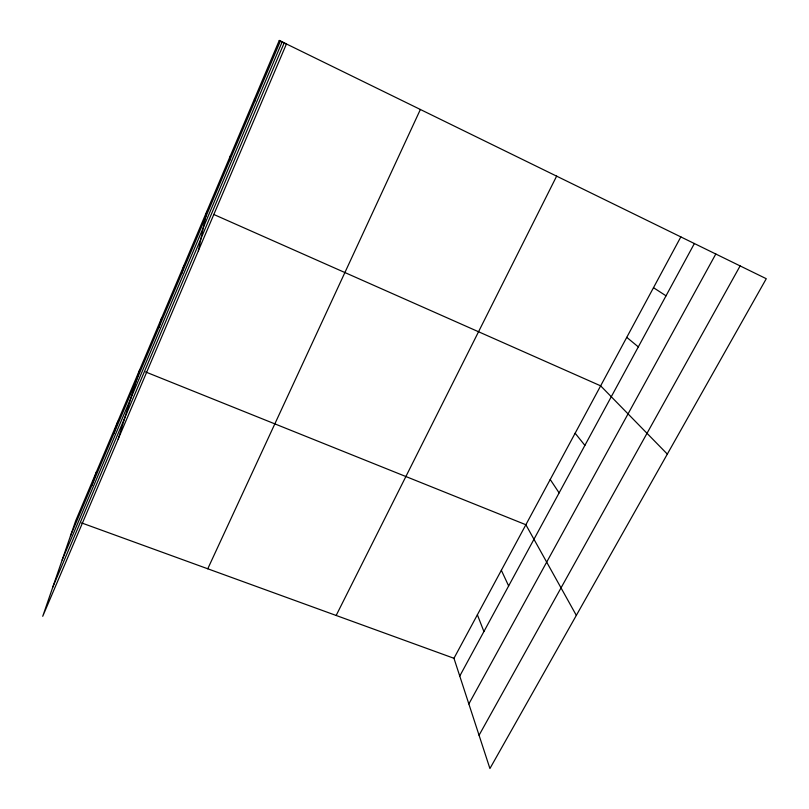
<?xml version="1.0" encoding="UTF-8"?>
<svg xmlns="http://www.w3.org/2000/svg" width="809" height="809" viewBox="0 0 809 809"><rect width="100%" height="100%" fill="white"/><g stroke="black" fill="none" stroke-linecap="round" stroke-linejoin="round"><path stroke-width="1.21" d="M229.776 160.303L230.343 155.884M198.347 250.83L206.821 211.382M181.843 273.341L183.896 265.463M158.797 327.655L161.557 318.18M118.175 439.115L139.765 369.602M113.806 433.725L117.861 421.267M91.852 485.501L96.514 471.637M279.267 40.45L75.692 520.774L42.725 616.306L286.376 44.09L279.267 40.45L766.275 278.711L489.92 768.55L453.96 658.293L680.885 236.815M70.444 535.962L280.379 41.016M62.172 559.959L282.139 41.916M52.787 587.142L284.171 42.958M207.761 568.788L420.387 109.448M336.16 615.467L556.663 176.079M459.755 676.061L694.425 243.458M468.846 703.931L715.823 253.965M479.059 735.26L740.134 265.888M81.567 522.907L453.96 658.293M145.569 371.938L525.87 524.738L576.332 615.386M213.718 214.436L600.642 385.842L667.324 454.092M653.49 287.691L666.019 295.811M626.753 337.353L638.311 346.889M575.138 433.219L584.887 445.375M550.221 479.504L559.12 492.883M501.347 570.284L508.639 585.949M477.381 614.789L483.913 631.536M254.481 98.931L254.734 101.479"/></g></svg>
